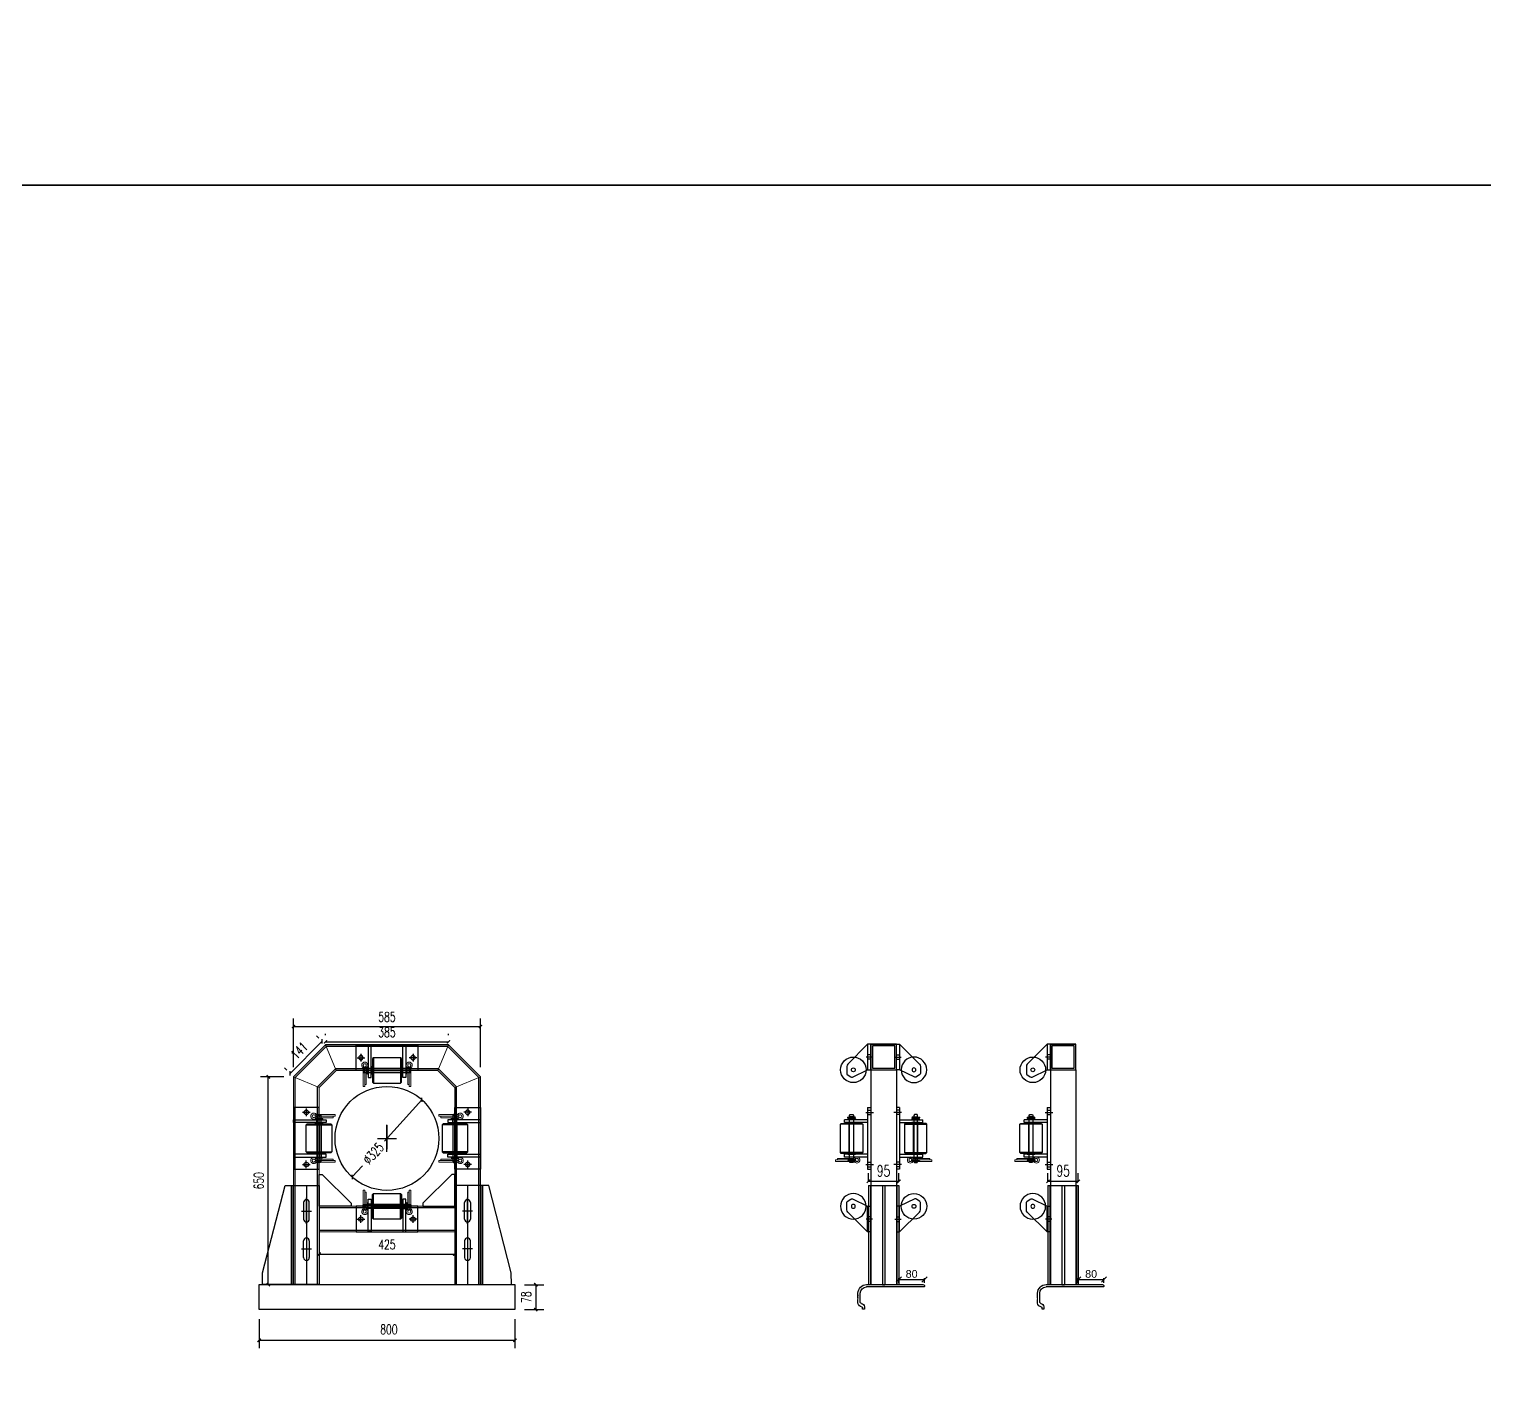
# Model space of a CAD drawing. Extents: x 15372 to 116961, y 24572 to 128109.
# Drawn here: x 48491 to 53043, y 28375 to 32582 of the extents above; entities that cross this region are included whole.
import ezdxf

# ---------------------------------------------------------------- set-up
doc = ezdxf.new("R2010")
doc.units = 0
doc.header["$LTSCALE"] = 1000
doc.header["$MEASUREMENT"] = 0
for name, pattern in [('( Border )', [21, 6, -3, 6, -3, 0, -3]), ('CENTER2', [28.575, 19.05, -3.175, 3.175, -3.175]), ('DASHED', [0.75, 0.5, -0.25]), ('DASHED2', [9.525, 6.35, -3.175])]:
    doc.linetypes.add(name, pattern=pattern)
for name, color, linetype in [('PUB_DIM', 3, 'Continuous'), ('W-WOOD_FLOOR木地板', 30, 'Continuous'), ('图层5', 6, 'Continuous'), ('桩', 5, 'Continuous'), ('粗实线', 3, 'Continuous')]:
    doc.layers.add(name, color=color, linetype=linetype)
doc.layers.add('结构', color=52, linetype='Continuous', lineweight=18)
doc.layers.add('铝主梁170x129x4', color=210, linetype='Continuous', lineweight=25)
doc.styles.add('DIM_FONT', font='SIMPLEX', dxfattribs={"width": 0.7, "bigfont": 'GBCBIG'})
doc.styles.add('M', font='arial.ttf')
doc.styles.add('STANDARD_T3', font='simplex.shx', dxfattribs={"width": 0.7, "bigfont": 'hztxt.shx'})
doc.dimstyles.new('9', dxfattribs={"dimscale": 8, "dimtxt": 3, "dimasz": 2, "dimexe": 0.5, "dimexo": 0.5, "dimtad": 1, "dimdec": 0, "dimdsep": 46, "dimtxsty": 'M', "dimblk1": 'OBLIQUE', "dimblk2": 'OBLIQUE', "dimsah": 1, "dimcen": 2.5, "dimclrd": 6, "dimclre": 6, "dimclrt": 6, "dimadec": 0, "dimazin": 0, "dimtfac": 1, "dimtdec": 0, "dimtix": 1, "dimtmove": 1, "dimatfit": 3, "dimldrblk": 'OBLIQUE', "dimfxl": 2, "dimfxlon": 1, "dimtolj": 1, "dimtzin": 0, "dimarcsym": 0})
doc.dimstyles.new('DIMN10', dxfattribs={"dimscale": 0.1, "dimtxt": 300, "dimasz": 100, "dimexe": 250, "dimexo": 300, "dimgap": 150, "dimtad": 1, "dimdec": 0, "dimzin": 0, "dimdsep": 46, "dimtxsty": 'DIM_FONT', "dimblk": 'ARCHTICK', "dimcen": 0.09, "dimclrd": 1, "dimclre": 1, "dimclrt": 2, "dimazin": 2, "dimtfac": 1, "dimtdec": 0, "dimtix": 1, "dimtmove": 2, "dimatfit": 3, "dimldrblk": 'ARCHTICK', "dimfxl": 1, "dimtolj": 1, "dimtzin": 0, "dimarcsym": 0})
doc.dimstyles.new('W__10', dxfattribs={"dimtxt": 35, "dimasz": 10, "dimexe": 25, "dimexo": 30, "dimgap": 15, "dimtad": 1, "dimdec": 0, "dimzin": 0, "dimdsep": 46, "dimtxsty": 'STANDARD_T3', "dimblk": 'ARCHTICK', "dimcen": 0.09, "dimclrd": 1, "dimclre": 1, "dimclrt": 2, "dimadec": 0, "dimazin": 0, "dimtfac": 1, "dimtdec": 0, "dimtix": 1, "dimtmove": 2, "dimatfit": 3, "dimldrblk": 'ARCHTICK', "dimfxl": 1, "dimtolj": 1, "dimtzin": 0, "dimarcsym": 0})

# ---------------------------------------------------------------- blocks, each defined once
blk = doc.blocks.new('*U786')
blk.add_lwpolyline([(-12, 0), (-12, 2.5), (12, 2.5), (12, 0)], close=True)
blk = doc.blocks.new('Split_Pins_GB91')
at = {"color": 8, "linetype": 'Continuous', "lineweight": 15}
for p, q in [((-3.4, 6.3), (-6.9, 3.1)), ((0, 4.7), (0, -4.7)), ((-3.4, -6.3), (-6.9, -3.1))]:
    blk.add_line(p, q, dxfattribs=at)
at = {"color": 7, "linetype": 'Continuous', "lineweight": 15}
for p, q in [((50, 4.7), (0, 4.7)), ((0, 0), (56.3, 0)), ((50, 4.7), (50, 0)), ((56.3, -4.7), (56.3, 0)), ((0, -4.7), (56.3, -4.7))]:
    blk.add_line(p, q, dxfattribs=at)
for centre, radius, start, end in [((-10.5, 0), 9.5, 41.3178, 318.6822), ((-10.5, 0), 4.75, 41.3178, 318.6822), ((0, 9.2), 9.23, 221.3178, 270), ((0, -9.2), 9.23, 90, 138.6822), ((0, 9.2), 4.48, 221.3178, 270), ((0, -9.2), 4.48, 90, 138.6822)]:
    blk.add_arc(centre, radius, start, end, dxfattribs=at)
blk = doc.blocks.new('5632.')
for p, q in [((865980.9, -129928.5), (865973.8, -129939)), ((866075.8, -129992.1), (866013.8, -129930.1)), ((865972.8, -129944.8), (865995.8, -129992.1))]:
    blk.add_line(p, q)
at = {"color": 0}
for p, q in [((866006.7, -129927.1), (865984.3, -129927.1)), ((866075.8, -129992.1), (865995.8, -129992.1)), ((865995.8, -129992.1), (865995.8, -130002.1)), ((865995.8, -130002.1), (866075.8, -130002.1)), ((866075.8, -130002.1), (866075.8, -129992.1))]:
    blk.add_line(p, q, dxfattribs=at)
for radius in [40, 6]:
    blk.add_circle((865995.8, -129947.3), radius)
for centre, radius, start, end in [((865984.3, -129932.1), 5, 90, 133.9435), ((866006.7, -129937.1), 10, 45, 90), ((865977.3, -129942.6), 5, 133.9435, 206)]:
    blk.add_arc(centre, radius, start, end)
blk = doc.blocks.new('_ArchTick')
at = {"color": 0, "linetype": 'ByBlock', "const_width": 0.4}
blk.add_lwpolyline([(-0.5, -0.5), (0.5, 0.5)], dxfattribs=at)
blk = doc.blocks.new('*D836')
at = {"layer": 'Defpoints', "color": 0, "transparency": 16777216}
for p in [(51117.3, 28964.3), (51212.3, 28977.7), (51212.3, 28964.3)]:
    blk.add_point(p, dxfattribs=at)
at = {"layer": 'PUB_DIM', "color": 1, "lineweight": -2, "transparency": 16777216}
for p, q in [((51117.3, 28977.7), (51117.3, 29002.7)), ((51212.3, 28977.7), (51212.3, 29002.7)), ((51117.3, 28977.7), (51212.3, 28977.7))]:
    blk.add_line(p, q, dxfattribs=at)
at = {"layer": 'PUB_DIM', "color": 1, "lineweight": -2, "transparency": 16777216, "xscale": 10, "yscale": 10, "zscale": 10, "rotation": 180}
blk.add_blockref('_ArchTick', (51117.3, 28977.7), dxfattribs=at)
at = {"layer": 'PUB_DIM', "color": 1, "lineweight": -2, "transparency": 16777216, "xscale": 10, "yscale": 10, "zscale": 10}
blk.add_blockref('_ArchTick', (51212.3, 28977.7), dxfattribs=at)
at = {"layer": 'PUB_DIM', "color": 2, "transparency": 16777216, "insert": (51164.8, 29010.2), "char_height": 35, "attachment_point": 5, "style": 'STANDARD_T3'}
blk.add_mtext('\\A1;95', dxfattribs=at)
blk = doc.blocks.new('0321')
for p, q in [((652261.3, -254661.7), (652261.3, -254971.4)), ((652261.3, -254661.7), (652269.3, -254661.7)), ((652269.3, -254661.7), (652269.3, -254971.4)), ((652261.3, -254971.4), (652269.3, -254971.4))]:
    blk.add_line(p, q)
blk = doc.blocks.new('*U804')
blk.add_lwpolyline([(-12, 0), (-12, 2.5), (12, 2.5), (12, 0)], close=True)
blk = doc.blocks.new('无头销轴_B型_D12X150')
at = {"color": 0}
for p, q in [((-72, 6), (-72, -6)), ((72, 6), (72, -6))]:
    blk.add_line(p, q, dxfattribs=at)
blk.add_lwpolyline([(-75, 4.3), (-75, -4.3), (-72, -6), (72, -6), (75, -4.3), (75, 4.3), (72, 6), (-72, 6)], close=True, dxfattribs=at)
for centre in [(-69.5, 0), (69.5, 0)]:
    blk.add_circle(centre, 1.6, dxfattribs=at)
blk = doc.blocks.new('A$C1EDE4923')
for p, q in [((-232.5, 79.6), (-232.5, 159.6)), ((-148.5, 79.6), (-148.5, 159.6))]:
    blk.add_line(p, q)
at = {"color": 3, "linetype": 'CENTER2', "ltscale": 0.5}
for p, q in [((-272, 67.6), (-272, 91.6)), ((-235, 119.6), (-254, 119.6)), ((-146, 119.6), (-127, 119.6)), ((-109, 67.6), (-109, 91.6)), ((-284, 79.6), (-260, 79.6)), ((-97, 79.6), (-121, 79.6))]:
    blk.add_line(p, q, dxfattribs=at)
at = {"linetype": 'DASHED2'}
for p, q in [((-240, 126.1), (-249, 126.1)), ((-240, 113.1), (-249, 113.1)), ((-235.5, 125.9), (-145.5, 125.9)), ((-235.5, 113.3), (-145.5, 113.3)), ((-141, 126.1), (-132, 126.1)), ((-141, 113.1), (-132, 113.1))]:
    blk.add_line(p, q, dxfattribs=at)
at = {"color": 3, "linetype": 'CENTER2'}
blk.add_line((-240.9, 119.6), (-140, 119.6), dxfattribs=at)
for points in [[(-249, 141.6), (-240, 141.6), (-240, 39.6), (-249, 39.6)], [(-232.5, 159.6), (-148.5, 159.6), (-145.5, 156.6), (-145.5, 82.6), (-148.5, 79.6), (-232.5, 79.6), (-235.5, 82.6), (-235.5, 156.6)], [(-132, 141.6), (-141, 141.6), (-141, 39.6), (-132, 39.6)], [(-94, 39.6), (-94, 119.6), (-287, 119.6), (-287, 39.6)]]:
    blk.add_lwpolyline(points, close=True)
for centre in [(-272, 79.6), (-109, 79.6)]:
    blk.add_circle(centre, 7)
at = {"xscale": -1}
for name, p, rotation in [('Split_Pins_GB91', (-260, 113.6), 270), ('无头销轴_B型_D12X150', (-190.5, 119.6), 180), ('*U804', (-249, 119.6), 90), ('*U804', (-237.5, 119.6), 90)]:
    blk.add_blockref(name, p, dxfattribs=dict(at, rotation=rotation))
for name, p, rotation in [('Split_Pins_GB91', (-121, 113.6), 90), ('*U804', (-143.5, 119.6), 270), ('*U804', (-132, 119.6), 270)]:
    blk.add_blockref(name, p, dxfattribs=dict(rotation=rotation))
blk = doc.blocks.new('*D831')
at = {"layer": 'Defpoints', "color": 0, "transparency": 16777216}
for p in [(49720, 29232.5), (49502.2, 28991.2)]:
    blk.add_point(p, dxfattribs=at)
at = {"layer": 'PUB_DIM', "color": 1, "lineweight": -2, "transparency": 16777216}
for p, q in [((49720, 29232.5), (49603.1, 29102.9)), ((49502.2, 28991.2), (49534.1, 29026.5))]:
    blk.add_line(p, q, dxfattribs=at)
at = {"layer": 'PUB_DIM', "color": 1, "lineweight": -2, "transparency": 16777216, "xscale": 10, "yscale": 10, "zscale": 10}
for p, rotation in [((49720, 29232.5), 47.93350051682489), ((49502.2, 28991.2), 227.9335005168249)]:
    blk.add_blockref('_ArchTick', p, dxfattribs=dict(at, rotation=rotation))
at = {"layer": 'PUB_DIM', "color": 2, "transparency": 16777216, "insert": (49568.6, 29064.7), "char_height": 30, "attachment_point": 5, "rotation": 47.9335, "style": 'DIM_FONT'}
blk.add_mtext('\\A1;∅325', dxfattribs=at)
blk = doc.blocks.new('*D832')
at = {"layer": 'Defpoints', "color": 0, "transparency": 16777216}
for p in [(49239.9, 29304.4), (49318.6, 29304.4), (49398.6, 28654.3)]:
    blk.add_point(p, dxfattribs=at)
at = {"layer": 'PUB_DIM', "color": 1, "lineweight": -2, "transparency": 16777216}
for p, q in [((49288.6, 29304.4), (49214.9, 29304.4)), ((49239.9, 28654.3), (49239.9, 29304.4)), ((49368.6, 28654.3), (49214.9, 28654.3))]:
    blk.add_line(p, q, dxfattribs=at)
at = {"layer": 'PUB_DIM', "color": 1, "lineweight": -2, "transparency": 16777216, "xscale": 10, "yscale": 10, "zscale": 10}
for p, rotation in [((49239.9, 29304.4), 90), ((49239.9, 28654.3), 270)]:
    blk.add_blockref('_ArchTick', p, dxfattribs=dict(at, rotation=rotation))
at = {"layer": 'PUB_DIM', "color": 2, "transparency": 16777216, "insert": (49209.9, 28979.4), "char_height": 30, "attachment_point": 5, "rotation": 90, "style": 'DIM_FONT'}
blk.add_mtext('\\A1;650', dxfattribs=at)
blk = doc.blocks.new('*D833')
at = {"layer": 'Defpoints', "color": 0, "transparency": 16777216}
for p in [(49407.7, 29415.2), (49418.6, 29404.4), (49318.6, 29304.4)]:
    blk.add_point(p, dxfattribs=at)
at = {"layer": 'PUB_DIM', "color": 1, "lineweight": -2, "transparency": 16777216}
for p, q in [((49307.7, 29315.2), (49407.7, 29415.2)), ((49397.4, 29425.6), (49390.1, 29432.9)), ((49297.4, 29325.6), (49290.1, 29332.9))]:
    blk.add_line(p, q, dxfattribs=at)
at = {"layer": 'PUB_DIM', "color": 1, "lineweight": -2, "transparency": 16777216, "xscale": 10, "yscale": 10, "zscale": 10}
for p, rotation in [((49407.7, 29415.2), 45.00000000006671), ((49307.7, 29315.2), 225.0000000000667)]:
    blk.add_blockref('_ArchTick', p, dxfattribs=dict(at, rotation=rotation))
at = {"layer": 'PUB_DIM', "color": 2, "transparency": 16777216, "insert": (49336.5, 29386.5), "char_height": 30, "attachment_point": 5, "rotation": 45, "style": 'DIM_FONT'}
blk.add_mtext('\\A1;141', dxfattribs=at)
blk = doc.blocks.new('*D834')
at = {"layer": 'Defpoints', "color": 0, "transparency": 16777216}
for p in [(49418.6, 29404.4), (49803.6, 29413.9), (49803.6, 29404.4)]:
    blk.add_point(p, dxfattribs=at)
at = {"layer": 'PUB_DIM', "color": 1, "lineweight": -2, "transparency": 16777216}
for p, q in [((49418.6, 29434.4), (49418.6, 29438.9)), ((49418.6, 29413.9), (49803.6, 29413.9)), ((49803.6, 29434.4), (49803.6, 29438.9))]:
    blk.add_line(p, q, dxfattribs=at)
at = {"layer": 'PUB_DIM', "color": 1, "lineweight": -2, "transparency": 16777216, "xscale": 10, "yscale": 10, "zscale": 10, "rotation": 180}
blk.add_blockref('_ArchTick', (49418.6, 29413.9), dxfattribs=at)
at = {"layer": 'PUB_DIM', "color": 1, "lineweight": -2, "transparency": 16777216, "xscale": 10, "yscale": 10, "zscale": 10}
blk.add_blockref('_ArchTick', (49803.6, 29413.9), dxfattribs=at)
at = {"layer": 'PUB_DIM', "color": 2, "transparency": 16777216, "insert": (49611.1, 29443.9), "char_height": 30, "attachment_point": 5, "style": 'DIM_FONT'}
blk.add_mtext('\\A1;385', dxfattribs=at)
blk = doc.blocks.new('*D835')
at = {"layer": 'Defpoints', "color": 0, "transparency": 16777216}
for p in [(49903.6, 29461.9), (49318.6, 29304.4), (49903.6, 29304.4)]:
    blk.add_point(p, dxfattribs=at)
at = {"layer": 'PUB_DIM', "color": 1, "lineweight": -2, "transparency": 16777216}
for p, q in [((49318.6, 29334.4), (49318.6, 29486.9)), ((49318.6, 29461.9), (49903.6, 29461.9)), ((49903.6, 29334.4), (49903.6, 29486.9))]:
    blk.add_line(p, q, dxfattribs=at)
at = {"layer": 'PUB_DIM', "color": 1, "lineweight": -2, "transparency": 16777216, "xscale": 10, "yscale": 10, "zscale": 10, "rotation": 180}
blk.add_blockref('_ArchTick', (49318.6, 29461.9), dxfattribs=at)
at = {"layer": 'PUB_DIM', "color": 1, "lineweight": -2, "transparency": 16777216, "xscale": 10, "yscale": 10, "zscale": 10}
blk.add_blockref('_ArchTick', (49903.6, 29461.9), dxfattribs=at)
at = {"layer": 'PUB_DIM', "color": 2, "transparency": 16777216, "insert": (49611.1, 29491.9), "char_height": 30, "attachment_point": 5, "style": 'DIM_FONT'}
blk.add_mtext('\\A1;585', dxfattribs=at)
blk = doc.blocks.new('*D839')
at = {"layer": 'Defpoints', "color": 0, "transparency": 16777216}
for p in [(49211.1, 28576.3), (50011.1, 28576.3), (50011.1, 28480.3)]:
    blk.add_point(p, dxfattribs=at)
at = {"layer": 'PUB_DIM', "color": 1, "lineweight": -2, "transparency": 16777216}
for p, q in [((49211.1, 28546.3), (49211.1, 28455.3)), ((50011.1, 28546.3), (50011.1, 28455.3)), ((49211.1, 28480.3), (50011.1, 28480.3))]:
    blk.add_line(p, q, dxfattribs=at)
at = {"layer": 'PUB_DIM', "color": 1, "lineweight": -2, "transparency": 16777216, "xscale": 10, "yscale": 10, "zscale": 10, "rotation": 180}
blk.add_blockref('_ArchTick', (49211.1, 28480.3), dxfattribs=at)
at = {"layer": 'PUB_DIM', "color": 1, "lineweight": -2, "transparency": 16777216, "xscale": 10, "yscale": 10, "zscale": 10}
blk.add_blockref('_ArchTick', (50011.1, 28480.3), dxfattribs=at)
at = {"layer": 'PUB_DIM', "color": 2, "transparency": 16777216, "insert": (49617.1, 28514.3), "char_height": 30, "attachment_point": 5, "style": 'DIM_FONT'}
blk.add_mtext('\\A1;800', dxfattribs=at)
blk = doc.blocks.new('891')
at = {"color": 0, "ltscale": 0.5}
blk.add_line((-1486542.7, 1377887.1), (-1486570.9, 1377887.1), dxfattribs=at)
at = {"color": 0, "lineweight": 5}
for p, q in [((-1486591.7, 1377686.1), (-1486593.6, 1377686.1)), ((-1486592.4, 1377685.9), (-1486592.4, 1377685.9))]:
    blk.add_line(p, q, dxfattribs=at)
at = {"color": 0, "ltscale": 0.5}
blk.add_arc((-1486542.7, 1377885.1), 2, 64.2042, 90, dxfattribs=at)
at = {"color": 0, "lineweight": 25}
for centre, radius, start, end in [((-1486593.6, 1377688.1), 2, 246.4591, 270), ((-1486591.7, 1377687.1), 1, 270, 311.3814), ((-1486592.4, 1377687.9), 2, 311.3814, 0)]:
    blk.add_arc(centre, radius, start, end, dxfattribs=at)
at = {"layer": '粗实线', "color": 0, "linetype": 'ByBlock', "ltscale": 0.5}
for p, q in [((-1486528.2, 1377873.7), (-1486521.4, 1377873.7)), ((-1486521.4, 1377879.7), (-1486525.5, 1377879.7)), ((-1486520.4, 1377874.7), (-1486520.4, 1377878.7)), ((-1486597.4, 1377867.1), (-1486597.4, 1377784.7)), ((-1486597.4, 1377783.5), (-1486597.4, 1377704.7)), ((-1486597.4, 1377703.5), (-1486597.4, 1377690.9))]:
    blk.add_line(p, q, dxfattribs=at)
for centre, radius, start, end in [((-1486570.4, 1377867.1), 27, 91.5188, 180), ((-1486570.4, 1377867.1), 20, 91.5188, 180), ((-1486544.9, 1377880.5), 7.1, 37.6327, 64.2042), ((-1486542.2, 1377879.6), 14.8, 7.196, 79.5045), ((-1486540.9, 1377883.6), 2, 5.0412, 37.6327), ((-1486526.3, 1377886.4), 12.9, 191.5156, 261.5695), ((-1486525.5, 1377881.7), 2, 186.8775, 270), ((-1486521.4, 1377878.7), 1, 0, 90), ((-1486521.4, 1377874.7), 1, 270, 0)]:
    blk.add_arc(centre, radius, start, end, dxfattribs=at)
at = {"layer": '结构', "color": 0, "linetype": 'ByBlock', "lineweight": 0, "ltscale": 0.5}
for points in [[(-1486564.5, 1377894.1, 0.198912), (-1486564.6, 1377894.1), (-1486564.9, 1377893.6, -0.414214), (-1486565.2, 1377893.6), (-1486565.5, 1377894.1, 0.198912), (-1486565.7, 1377894.1)], [(-1486562.5, 1377894.1, 0.198912), (-1486562.6, 1377894.1), (-1486562.9, 1377893.6, -0.414214), (-1486563.2, 1377893.6), (-1486563.5, 1377894.1, 0.198912), (-1486563.7, 1377894.1)], [(-1486560.5, 1377894.1, 0.198912), (-1486560.6, 1377894.1), (-1486560.9, 1377893.6, -0.414214), (-1486561.2, 1377893.6), (-1486561.5, 1377894.1, 0.198912), (-1486561.7, 1377894.1)], [(-1486558.5, 1377894.1, 0.198912), (-1486558.6, 1377894.1), (-1486558.9, 1377893.6, -0.414214), (-1486559.2, 1377893.6), (-1486559.5, 1377894.1, 0.198912), (-1486559.7, 1377894.1)], [(-1486556.5, 1377894.1, 0.198912), (-1486556.6, 1377894.1), (-1486556.9, 1377893.6, -0.414214), (-1486557.2, 1377893.6), (-1486557.5, 1377894.1, 0.198912), (-1486557.7, 1377894.1)], [(-1486554.5, 1377894.1, 0.198912), (-1486554.6, 1377894.1), (-1486554.9, 1377893.6, -0.414214), (-1486555.2, 1377893.6), (-1486555.5, 1377894.1, 0.198912), (-1486555.7, 1377894.1)], [(-1486552.5, 1377894.1, 0.198912), (-1486552.6, 1377894.1), (-1486552.9, 1377893.6, -0.414214), (-1486553.2, 1377893.6), (-1486553.5, 1377894.1, 0.198912), (-1486553.7, 1377894.1)], [(-1486550.5, 1377894.1, 0.198912), (-1486550.6, 1377894.1), (-1486550.9, 1377893.6, -0.414214), (-1486551.2, 1377893.6), (-1486551.5, 1377894.1, 0.198912), (-1486551.7, 1377894.1)]]:
    blk.add_lwpolyline(points, format="xyb", dxfattribs=at)
at = {"layer": '铝主梁170x129x4', "color": 0, "lineweight": 25}
for p, q in [((-1486565.7, 1377894.1), (-1486571.1, 1377894.1)), ((-1486563.6, 1377894.1), (-1486564.5, 1377894.1)), ((-1486561.6, 1377894.1), (-1486562.5, 1377894.1)), ((-1486559.6, 1377894.1), (-1486560.5, 1377894.1)), ((-1486557.6, 1377894.1), (-1486558.5, 1377894.1)), ((-1486555.6, 1377894.1), (-1486556.5, 1377894.1)), ((-1486553.6, 1377894.1), (-1486554.5, 1377894.1)), ((-1486551.6, 1377894.1), (-1486552.5, 1377894.1)), ((-1486539.5, 1377894.1), (-1486550.5, 1377894.1)), ((-1486590.4, 1377720.2), (-1486590.4, 1377867.1)), ((-1486597, 1377784.3), (-1486597.3, 1377784.6)), ((-1486597.3, 1377783.7), (-1486597, 1377784)), ((-1486597, 1377704.3), (-1486597.3, 1377704.6)), ((-1486597.3, 1377703.7), (-1486597, 1377704)), ((-1486590.7, 1377719.8), (-1486590.4, 1377720.1)), ((-1486590.4, 1377719.2), (-1486590.7, 1377719.5)), ((-1486590.4, 1377687.9), (-1486590.4, 1377719))]:
    blk.add_line(p, q, dxfattribs=at)
for centre, radius, start, end in [((-1486597.2, 1377784.7), 0.2, 180, 225), ((-1486597.2, 1377783.5), 0.2, 135, 180), ((-1486597.2, 1377784.1), 0.2, 315, 45), ((-1486597.2, 1377704.7), 0.2, 180, 225), ((-1486597.2, 1377703.5), 0.2, 135, 180), ((-1486592.4, 1377690.9), 5, 180, 246.4591), ((-1486597.2, 1377704.1), 0.2, 315, 45), ((-1486590.6, 1377719.6), 0.2, 135, 225), ((-1486590.6, 1377720.2), 0.2, 315, 0), ((-1486590.6, 1377719), 0.2, 0, 45)]:
    blk.add_arc(centre, radius, start, end, dxfattribs=at)
blk = doc.blocks.new('_Oblique')
at = {"color": 0, "linetype": 'ByBlock', "lineweight": -2}
blk.add_line((-0.5, -0.5), (0.5, 0.5), dxfattribs=at)
blk = doc.blocks.new('*D840')
at = {"color": 6, "lineweight": -2, "transparency": 16777216}
for p, q in [((51212.3, 28660.5), (51212.3, 28674.5)), ((51292.5, 28660.5), (51292.5, 28674.5)), ((51212.3, 28670.5), (51292.5, 28670.5))]:
    blk.add_line(p, q, dxfattribs=at)
at = {"layer": 'Defpoints', "color": 0, "transparency": 16777216}
for p in [(51212.3, 28654.3), (51292.5, 28670.5), (51292.5, 28650.5)]:
    blk.add_point(p, dxfattribs=at)
at = {"color": 6, "lineweight": -2, "transparency": 16777216, "xscale": 16, "yscale": 16, "zscale": 16, "rotation": 180}
blk.add_blockref('_Oblique', (51212.3, 28670.5), dxfattribs=at)
at = {"color": 6, "lineweight": -2, "transparency": 16777216, "xscale": 16, "yscale": 16, "zscale": 16}
blk.add_blockref('_Oblique', (51292.5, 28670.5), dxfattribs=at)
at = {"color": 6, "transparency": 16777216, "insert": (51252.4, 28687.8), "char_height": 24, "attachment_point": 5, "style": 'M'}
blk.add_mtext('\\A1;80', dxfattribs=at)
blk = doc.blocks.new('*D841')
at = {"layer": 'Defpoints', "color": 0, "transparency": 16777216}
for p in [(50011.1, 28654.3), (50011.1, 28576.3), (50076.7, 28576.3)]:
    blk.add_point(p, dxfattribs=at)
at = {"layer": 'PUB_DIM', "color": 1, "lineweight": -2, "transparency": 16777216}
for p, q in [((50041.1, 28654.3), (50101.7, 28654.3)), ((50076.7, 28654.3), (50076.7, 28576.3)), ((50041.1, 28576.3), (50101.7, 28576.3))]:
    blk.add_line(p, q, dxfattribs=at)
at = {"layer": 'PUB_DIM', "color": 1, "lineweight": -2, "transparency": 16777216, "xscale": 10, "yscale": 10, "zscale": 10}
for p, rotation in [((50076.7, 28654.3), 90), ((50076.7, 28576.3), 270)]:
    blk.add_blockref('_ArchTick', p, dxfattribs=dict(at, rotation=rotation))
at = {"layer": 'PUB_DIM', "color": 2, "transparency": 16777216, "insert": (50046.7, 28615.3), "char_height": 30, "attachment_point": 5, "rotation": 90, "style": 'DIM_FONT'}
blk.add_mtext('\\A1;78', dxfattribs=at)
blk = doc.blocks.new('*D830')
at = {"layer": 'Defpoints', "color": 0, "transparency": 16777216}
for p in [(51678.9, 28964.3), (51773.9, 28977.7), (51773.9, 28964.3)]:
    blk.add_point(p, dxfattribs=at)
at = {"layer": 'PUB_DIM', "color": 1, "lineweight": -2, "transparency": 16777216}
for p, q in [((51678.9, 28977.7), (51678.9, 29002.7)), ((51773.9, 28977.7), (51773.9, 29002.7)), ((51678.9, 28977.7), (51773.9, 28977.7))]:
    blk.add_line(p, q, dxfattribs=at)
at = {"layer": 'PUB_DIM', "color": 1, "lineweight": -2, "transparency": 16777216, "xscale": 10, "yscale": 10, "zscale": 10, "rotation": 180}
blk.add_blockref('_ArchTick', (51678.9, 28977.7), dxfattribs=at)
at = {"layer": 'PUB_DIM', "color": 1, "lineweight": -2, "transparency": 16777216, "xscale": 10, "yscale": 10, "zscale": 10}
blk.add_blockref('_ArchTick', (51773.9, 28977.7), dxfattribs=at)
at = {"layer": 'PUB_DIM', "color": 2, "transparency": 16777216, "insert": (51726.4, 29010.2), "char_height": 35, "attachment_point": 5, "style": 'STANDARD_T3'}
blk.add_mtext('\\A1;95', dxfattribs=at)
blk = doc.blocks.new('*D838')
at = {"color": 6, "lineweight": -2, "transparency": 16777216}
for p, q in [((51773.9, 28660.5), (51773.9, 28674.5)), ((51854, 28660.5), (51854, 28674.5)), ((51773.9, 28670.5), (51854, 28670.5))]:
    blk.add_line(p, q, dxfattribs=at)
at = {"layer": 'Defpoints', "color": 0, "transparency": 16777216}
for p in [(51773.9, 28654.3), (51854, 28670.5), (51854, 28650.5)]:
    blk.add_point(p, dxfattribs=at)
at = {"color": 6, "lineweight": -2, "transparency": 16777216, "xscale": 16, "yscale": 16, "zscale": 16, "rotation": 180}
blk.add_blockref('_Oblique', (51773.9, 28670.5), dxfattribs=at)
at = {"color": 6, "lineweight": -2, "transparency": 16777216, "xscale": 16, "yscale": 16, "zscale": 16}
blk.add_blockref('_Oblique', (51854, 28670.5), dxfattribs=at)
at = {"color": 6, "transparency": 16777216, "insert": (51813.9, 28687.8), "char_height": 24, "attachment_point": 5, "style": 'M'}
blk.add_mtext('\\A1;80', dxfattribs=at)
blk = doc.blocks.new('*D837')
at = {"layer": 'Defpoints', "color": 0, "transparency": 16777216}
for p in [(49398.6, 28819.4), (49823.1, 28819.4), (49823.1, 28750)]:
    blk.add_point(p, dxfattribs=at)
at = {"layer": 'PUB_DIM', "color": 1, "lineweight": -2, "transparency": 16777216}
for p, q in [((49398.6, 28789.4), (49398.6, 28725)), ((49823.1, 28789.4), (49823.1, 28725)), ((49398.6, 28750), (49823.1, 28750))]:
    blk.add_line(p, q, dxfattribs=at)
at = {"layer": 'PUB_DIM', "color": 1, "lineweight": -2, "transparency": 16777216, "xscale": 10, "yscale": 10, "zscale": 10, "rotation": 180}
blk.add_blockref('_ArchTick', (49398.6, 28750), dxfattribs=at)
at = {"layer": 'PUB_DIM', "color": 1, "lineweight": -2, "transparency": 16777216, "xscale": 10, "yscale": 10, "zscale": 10}
blk.add_blockref('_ArchTick', (49823.1, 28750), dxfattribs=at)
at = {"layer": 'PUB_DIM', "color": 2, "transparency": 16777216, "insert": (49610.9, 28780), "char_height": 30, "attachment_point": 5, "style": 'DIM_FONT'}
blk.add_mtext('\\A1;425', dxfattribs=at)

msp = doc.modelspace()

# ---------------------------------------------------------------- linework, layer by layer
for p, q in [((49418.62, 29404.37), (49318.62, 29304.37)), ((49803.62, 29404.37), (49418.62, 29404.37)), ((49803.62, 29404.37), (49903.62, 29304.37)), ((51124.84, 29406.37), (51204.84, 29406.37)), ((51686.37, 29406.37), (51766.37, 29406.37)), ((49770.48, 29324.37), (49451.76, 29324.37)), ((51029.45, 29155.87), (51032.45, 29158.87)), ((51029.45, 29067.87), (51029.45, 29155.87)), ((51099.45, 29155.87), (51029.45, 29155.87)), ((51032.45, 29158.87), (51096.45, 29158.87)), ((51096.45, 29158.87), (51099.45, 29155.87)), ((51099.45, 29155.87), (51099.45, 29067.87)), ((51233.24, 29158.87), (51230.24, 29155.87)), ((51230.24, 29155.87), (51300.24, 29155.87)), ((51230.24, 29155.87), (51230.24, 29067.87)), ((51297.24, 29158.87), (51233.24, 29158.87)), ((51300.24, 29155.87), (51297.24, 29158.87)), ((51300.24, 29067.87), (51300.24, 29155.87)), ((51590.97, 29155.87), (51593.97, 29158.87)), ((51590.97, 29067.87), (51590.97, 29155.87)), ((51660.97, 29155.87), (51590.97, 29155.87)), ((51593.97, 29158.87), (51657.97, 29158.87)), ((51657.97, 29158.87), (51660.97, 29155.87)), ((51660.97, 29155.87), (51660.97, 29067.87)), ((51032.45, 29064.87), (51029.45, 29067.87)), ((51099.45, 29067.87), (51029.45, 29067.87)), ((51096.45, 29064.87), (51032.45, 29064.87)), ((51099.45, 29067.87), (51096.45, 29064.87)), ((51230.24, 29067.87), (51300.24, 29067.87)), ((51230.24, 29067.87), (51233.24, 29064.87)), ((51233.24, 29064.87), (51297.24, 29064.87)), ((51297.24, 29064.87), (51300.24, 29067.87)), ((51593.97, 29064.87), (51590.97, 29067.87)), ((51660.97, 29067.87), (51590.97, 29067.87)), ((51657.97, 29064.87), (51593.97, 29064.87)), ((51660.97, 29067.87), (51657.97, 29064.87)), ((49350.12, 28911.13), (49350.12, 28859.13)), ((49368.12, 28859.13), (49368.12, 28911.13)), ((49854.12, 28859.13), (49854.12, 28911.13)), ((49872.12, 28911.13), (49872.12, 28859.13)), ((49350.12, 28739.13), (49350.12, 28791.13)), ((49368.12, 28791.13), (49368.12, 28739.13)), ((49854.12, 28791.13), (49854.12, 28739.13)), ((49872.12, 28739.13), (49872.12, 28791.13))]:
    msp.add_line(p, q)
at = {"color": 0, "lineweight": 5}
for p, q in [((49418.62, 29404.37), (49451.76, 29324.37)), ((49803.62, 29404.37), (49770.48, 29324.37)), ((49318.62, 29304.37), (49398.62, 29271.24)), ((49903.62, 29304.37), (49823.62, 29271.24)), ((49823.62, 28899.37), (49398.62, 28899.37)), ((49398.62, 28819.37), (49823.62, 28819.37))]:
    msp.add_line(p, q, dxfattribs=at)
at = {"color": 253, "linetype": 'CENTER2', "true_color": 0xadadad}
for p, q in [((49420.69, 29399.37), (49323.62, 29302.3)), ((49801.55, 29399.37), (49420.69, 29399.37)), ((49801.55, 29399.37), (49898.62, 29302.3)), ((49393.62, 29273.31), (49449.68, 29329.37)), ((49772.55, 29329.37), (49449.68, 29329.37)), ((49828.62, 29273.31), (49772.55, 29329.37)), ((49323.62, 28654.35), (49323.62, 29302.3)), ((49393.62, 28654.35), (49393.62, 29273.31)), ((49828.62, 28654.35), (49828.62, 29273.31)), ((49898.62, 28654.35), (49898.62, 29302.3)), ((51123.34, 28964.35), (51123.34, 28654.35)), ((51206.34, 28964.35), (51206.34, 28654.35)), ((51684.87, 28964.35), (51684.87, 28654.35)), ((51767.87, 28964.35), (51767.87, 28654.35)), ((49823.62, 28894.37), (49398.62, 28894.37)), ((49398.62, 28824.37), (49823.62, 28824.37))]:
    msp.add_line(p, q, dxfattribs=at)
at = {"color": 3, "linetype": 'CENTER2', "ltscale": 0.5}
for p, q in [((51129.84, 29366.37), (51109.84, 29366.37)), ((51199.84, 29366.37), (51219.84, 29366.37)), ((51691.37, 29366.37), (51671.37, 29366.37)), ((51108.74, 29193.37), (51133.04, 29193.37)), ((51220.94, 29193.37), (51196.64, 29193.37)), ((51670.27, 29193.37), (51694.57, 29193.37)), ((51108.74, 29030.37), (51133.04, 29030.37)), ((51220.94, 29030.37), (51196.64, 29030.37)), ((51670.27, 29030.37), (51694.57, 29030.37)), ((51129.84, 28859.37), (51109.84, 28859.37)), ((51199.84, 28859.37), (51219.84, 28859.37)), ((51691.37, 28859.37), (51671.37, 28859.37))]:
    msp.add_line(p, q, dxfattribs=at)
at = {"linetype": 'DASHED2'}
for p, q in [((51124.84, 29373.37), (51114.84, 29373.37)), ((51124.84, 29359.37), (51114.84, 29359.37)), ((51204.84, 29373.37), (51214.84, 29373.37)), ((51204.84, 29359.37), (51214.84, 29359.37)), ((51686.37, 29373.37), (51676.37, 29373.37)), ((51686.37, 29359.37), (51676.37, 29359.37)), ((51114.84, 29200.37), (51124.84, 29200.37)), ((51114.84, 29186.37), (51124.84, 29186.37)), ((51214.84, 29200.37), (51204.84, 29200.37)), ((51214.84, 29186.37), (51204.84, 29186.37)), ((51676.37, 29200.37), (51686.37, 29200.37)), ((51676.37, 29186.37), (51686.37, 29186.37)), ((51057.45, 29067.87), (51057.45, 29158.87)), ((51071.45, 29067.87), (51071.45, 29158.87)), ((51258.24, 29067.87), (51258.24, 29158.87)), ((51272.24, 29067.87), (51272.24, 29158.87)), ((51618.97, 29067.87), (51618.97, 29158.87)), ((51632.97, 29067.87), (51632.97, 29158.87)), ((51114.84, 29037.37), (51124.84, 29037.37)), ((51214.84, 29037.37), (51204.84, 29037.37)), ((51676.37, 29037.37), (51686.37, 29037.37)), ((51114.84, 29023.37), (51124.84, 29023.37)), ((51214.84, 29023.37), (51204.84, 29023.37)), ((51676.37, 29023.37), (51686.37, 29023.37)), ((51124.84, 28866.37), (51114.84, 28866.37)), ((51204.84, 28866.37), (51214.84, 28866.37)), ((51686.37, 28866.37), (51676.37, 28866.37)), ((51124.84, 28852.37), (51114.84, 28852.37)), ((51204.84, 28852.37), (51214.84, 28852.37)), ((51686.37, 28852.37), (51676.37, 28852.37))]:
    msp.add_line(p, q, dxfattribs=at)
at = {"lineweight": 5}
for p, q in [((49398.62, 29271.24), (49451.76, 29324.37)), ((49823.62, 29271.24), (49770.48, 29324.37))]:
    msp.add_line(p, q, dxfattribs=at)
at = {"color": 0}
for p, q in [((51124.84, 29326.37), (51124.84, 28654.35)), ((51204.84, 29326.37), (51204.84, 28654.35)), ((51686.37, 29326.37), (51686.37, 28654.35)), ((51766.37, 29326.37), (51766.37, 28654.35)), ((51058.45, 29183.87), (51060.18, 29186.87)), ((51058.45, 29039.87), (51058.45, 29183.87)), ((51070.45, 29178.87), (51058.45, 29178.87)), ((51060.18, 29186.87), (51068.71, 29186.87)), ((51068.71, 29186.87), (51070.45, 29183.87)), ((51070.45, 29183.87), (51070.45, 29039.87)), ((51114.84, 29208.37), (51114.84, 29030.19)), ((51124.84, 29208.37), (51124.84, 29015.37)), ((51204.84, 29208.37), (51204.84, 29015.37)), ((51214.84, 29208.37), (51214.84, 29030.19)), ((51260.97, 29186.87), (51259.24, 29183.87)), ((51259.24, 29183.87), (51259.24, 29039.87)), ((51259.24, 29178.87), (51271.24, 29178.87)), ((51269.5, 29186.87), (51260.97, 29186.87)), ((51271.24, 29183.87), (51269.5, 29186.87)), ((51271.24, 29039.87), (51271.24, 29183.87)), ((51619.97, 29183.87), (51621.71, 29186.87)), ((51619.97, 29039.87), (51619.97, 29183.87)), ((51631.97, 29178.87), (51619.97, 29178.87)), ((51621.71, 29186.87), (51630.24, 29186.87)), ((51630.24, 29186.87), (51631.97, 29183.87)), ((51631.97, 29183.87), (51631.97, 29039.87)), ((51676.37, 29208.37), (51676.37, 29030.19)), ((51686.37, 29208.37), (51686.37, 29015.37)), ((51114.84, 29170.37), (51042.45, 29170.37)), ((51042.45, 29161.37), (51042.45, 29170.37)), ((51114.84, 29161.37), (51042.45, 29161.37)), ((51214.84, 29170.37), (51287.24, 29170.37)), ((51214.84, 29161.37), (51287.24, 29161.37)), ((51287.24, 29161.37), (51287.24, 29170.37)), ((51676.37, 29170.37), (51603.97, 29170.37)), ((51603.97, 29161.37), (51603.97, 29170.37)), ((51676.37, 29161.37), (51603.97, 29161.37)), ((51042.45, 29053.37), (51042.45, 29062.37)), ((51114.84, 29062.37), (51042.45, 29062.37)), ((51114.84, 29053.37), (51042.45, 29053.37)), ((51070.45, 29041.83), (51058.45, 29041.83)), ((51060.18, 29036.87), (51058.45, 29039.87)), ((51068.71, 29036.87), (51060.18, 29036.87)), ((51070.45, 29039.87), (51068.71, 29036.87)), ((51114.84, 29037.37), (51114.84, 29015.37)), ((51214.84, 29062.37), (51287.24, 29062.37)), ((51214.84, 29053.37), (51287.24, 29053.37)), ((51214.84, 29037.37), (51214.84, 29015.37)), ((51259.24, 29041.83), (51271.24, 29041.83)), ((51259.24, 29039.87), (51260.97, 29036.87)), ((51260.97, 29036.87), (51269.5, 29036.87)), ((51269.5, 29036.87), (51271.24, 29039.87)), ((51287.24, 29053.37), (51287.24, 29062.37)), ((51603.97, 29053.37), (51603.97, 29062.37)), ((51676.37, 29062.37), (51603.97, 29062.37)), ((51676.37, 29053.37), (51603.97, 29053.37)), ((51631.97, 29041.83), (51619.97, 29041.83)), ((51621.71, 29036.87), (51619.97, 29039.87)), ((51630.24, 29036.87), (51621.71, 29036.87)), ((51631.97, 29039.87), (51630.24, 29036.87)), ((51676.37, 29037.37), (51676.37, 29015.37)), ((51114.84, 29015.37), (51124.84, 29015.37)), ((51214.84, 29015.37), (51204.84, 29015.37)), ((51676.37, 29015.37), (51686.37, 29015.37))]:
    msp.add_line(p, q, dxfattribs=at)
at = {"color": 7, "linetype": 'Continuous', "lineweight": 15}
for p, q in [((51070.45, 29177.82), (51051.94, 29177.82)), ((51051.94, 29177.82), (51051.94, 29176.37)), ((51070.45, 29176.37), (51051.94, 29176.37)), ((51054.45, 29174.92), (51054.45, 29176.37)), ((51054.45, 29174.92), (51070.45, 29174.92)), ((51259.24, 29177.82), (51277.74, 29177.82)), ((51259.24, 29176.37), (51277.74, 29176.37)), ((51275.24, 29174.92), (51259.24, 29174.92)), ((51275.24, 29174.92), (51275.24, 29176.37)), ((51277.74, 29177.82), (51277.74, 29176.37)), ((51631.97, 29177.82), (51613.47, 29177.82)), ((51613.47, 29177.82), (51613.47, 29176.37)), ((51631.97, 29176.37), (51613.47, 29176.37)), ((51615.97, 29174.92), (51615.97, 29176.37)), ((51615.97, 29174.92), (51631.97, 29174.92))]:
    msp.add_line(p, q, dxfattribs=at)
at = {"color": 8, "linetype": 'Continuous', "lineweight": 15}
for p, q in [((51070.45, 29174.92), (51070.45, 29177.82)), ((51071.47, 29178.29), (51072.56, 29177.33)), ((51071.47, 29174.46), (51072.56, 29175.42)), ((51258.21, 29178.29), (51257.12, 29177.33)), ((51258.21, 29174.46), (51257.12, 29175.42)), ((51259.24, 29174.92), (51259.24, 29177.82)), ((51631.97, 29174.92), (51631.97, 29177.82)), ((51633, 29178.29), (51634.09, 29177.33)), ((51633, 29174.46), (51634.09, 29175.42))]:
    msp.add_line(p, q, dxfattribs=at)
at = {"color": 0, "linetype": '( Border )'}
for p, q in [((51114.84, 29208.37), (51124.84, 29208.37)), ((51214.84, 29208.37), (51204.84, 29208.37)), ((51676.37, 29208.37), (51686.37, 29208.37))]:
    msp.add_line(p, q, dxfattribs=at)
at = {"color": 1}
for p, q in [((49611.12, 29069.87), (49611.12, 29153.87)), ((49611.12, 29069.87), (49611.12, 29153.87)), ((49581.12, 29111.87), (49641.12, 29111.87)), ((49581.12, 29111.87), (49641.12, 29111.87))]:
    msp.add_line(p, q, dxfattribs=at)
at = {"color": 4}
for p, q in [((49359.12, 28964.36), (49359.12, 28654.36)), ((49863.12, 28964.36), (49863.12, 28654.36)), ((51117.34, 28964.35), (51212.34, 28964.35)), ((51117.34, 28964.35), (51117.34, 28654.35)), ((51212.34, 28964.35), (51212.34, 28654.35)), ((51678.87, 28964.35), (51773.87, 28964.35)), ((51678.87, 28964.35), (51678.87, 28654.35)), ((51773.87, 28964.35), (51773.87, 28654.35))]:
    msp.add_line(p, q, dxfattribs=at)
at = {"color": 3, "linetype": 'CENTER2'}
for p, q in [((49359.12, 28844.68), (49359.12, 28925.58)), ((49863.12, 28844.68), (49863.12, 28925.58)), ((49343.53, 28884.13), (49374.71, 28884.13)), ((49878.71, 28884.13), (49847.53, 28884.13)), ((49343.53, 28766.13), (49374.71, 28766.13)), ((49359.12, 28805.58), (49359.12, 28724.68)), ((49878.71, 28766.13), (49847.53, 28766.13)), ((49863.12, 28805.58), (49863.12, 28724.68))]:
    msp.add_line(p, q, dxfattribs=at)
for points in [[(16134.92, 63433.28), (64382.45, 63433.28), (64382.45, 32093.11), (16134.92, 32093.11)], [(39747.32, 32093.11), (55376.21, 32093.11), (55376.21, 24572.12), (39747.32, 24572.12)], [(51124.84, 29326.37), (51204.84, 29326.37), (51204.84, 29406.37), (51124.84, 29406.37)], [(51129.84, 29331.37), (51199.84, 29331.37), (51199.84, 29401.37), (51129.84, 29401.37)], [(51686.37, 29326.37), (51766.37, 29326.37), (51766.37, 29406.37), (51686.37, 29406.37)], [(51691.37, 29331.37), (51761.37, 29331.37), (51761.37, 29401.37), (51691.37, 29401.37)]]:
    msp.add_lwpolyline(points, close=True)
at = {"color": 0, "lineweight": 5}
msp.add_lwpolyline([(49398.62, 29271.24), (49398.62, 28654.35), (49318.62, 28654.35), (49318.62, 29304.37)], dxfattribs=at)
for points in [[(49823.62, 29271.24), (49823.62, 28654.37), (49903.62, 28654.35), (49903.62, 29304.37)], [(49222.11, 28654.36), (49222.13, 28691.42), (49292.12, 28964.36), (49312.12, 28964.36), (49312.12, 28654.36), (49222.11, 28654.36)], [(50000.13, 28654.36), (50000.11, 28691.42), (49930.12, 28964.36), (49910.12, 28964.36), (49910.12, 28654.36), (50000.13, 28654.36)]]:
    msp.add_lwpolyline(points)
at = {"color": 1}
for points in [[(49398.62, 28999.37), (49408.62, 28999.37), (49498.62, 28909.37), (49498.62, 28899.37), (49398.62, 28899.37)], [(49823.62, 28999.37), (49813.62, 28999.37), (49723.62, 28909.37), (49723.62, 28899.37), (49823.62, 28899.37)]]:
    msp.add_lwpolyline(points, close=True, dxfattribs=at)
msp.add_circle((49611.12, 29111.87), 162.5)
at = {"color": 0}
for centre in [(51064.45, 29176.37), (51265.24, 29176.37), (51625.97, 29176.37), (51064.45, 29044.33), (51265.24, 29044.33), (51625.97, 29044.33)]:
    msp.add_circle(centre, 1.6, dxfattribs=at)
at = {"color": 7, "linetype": 'Continuous', "lineweight": 15}
for centre, radius, start, end in [((51070.45, 29179.19), 1.37, 270, 318.68218), ((51070.45, 29179.19), 2.82, 270, 318.68218), ((51070.45, 29173.56), 2.82, 41.31782, 90), ((51070.45, 29173.56), 1.37, 41.31782, 90), ((51073.65, 29176.37), 2.9, 221.31782, 138.68218), ((51073.65, 29176.37), 1.45, 221.31782, 138.68218), ((51256.03, 29176.37), 2.9, 41.31782, 318.68218), ((51256.03, 29176.37), 1.45, 41.31782, 318.68218), ((51259.24, 29179.19), 2.82, 221.31782, 270), ((51259.24, 29173.56), 2.82, 90, 138.68218), ((51259.24, 29179.19), 1.37, 221.31782, 270), ((51259.24, 29173.56), 1.37, 90, 138.68218), ((51631.97, 29179.19), 1.37, 270, 318.68218), ((51631.97, 29179.19), 2.82, 270, 318.68218), ((51631.97, 29173.56), 2.82, 41.31782, 90), ((51631.97, 29173.56), 1.37, 41.31782, 90), ((51635.18, 29176.37), 2.9, 221.31782, 138.68218), ((51635.18, 29176.37), 1.45, 221.31782, 138.68218)]:
    msp.add_arc(centre, radius, start, end, dxfattribs=at)
for centre, start, end in [((49359.12, 28911.13), 0, 180), ((49863.12, 28911.13), 0, 180), ((49359.12, 28859.13), 180, 0), ((49863.12, 28859.13), 180, 0), ((49359.12, 28791.13), 0, 180), ((49863.12, 28791.13), 0, 180), ((49359.12, 28739.13), 180, 0), ((49863.12, 28739.13), 180, 0)]:
    msp.add_arc(centre, 9, start, end)
at = {"layer": 'PUB_DIM'}
for p, q in [((51124.84, 28654.35), (51204.84, 28654.35)), ((51686.37, 28654.35), (51766.37, 28654.35))]:
    msp.add_line(p, q, dxfattribs=at)
msp.add_lwpolyline([(49211.12, 28654.35), (50011.12, 28654.35), (50011.12, 28576.35), (49211.12, 28576.35)], close=True, dxfattribs=at)
at = {"layer": '图层5', "color": 4, "linetype": '( Border )'}
for points in [[(49312.12, 28964.36), (49399.12, 28964.36), (49399.12, 28654.36), (49312.12, 28654.36), (49312.12, 28964.36)], [(49910.12, 28964.36), (49823.12, 28964.36), (49823.12, 28654.36), (49910.12, 28654.36), (49910.12, 28964.36)]]:
    msp.add_lwpolyline(points, dxfattribs=at)
at = {"layer": '图层5', "color": 1, "linetype": 'DASHED'}
for points in [[(49318.12, 28964.36), (49318.12, 28654.35)], [(49904.12, 28964.36), (49904.12, 28654.35)]]:
    msp.add_lwpolyline(points, dxfattribs=at)
at = {"layer": '桩', "lineweight": 25}
msp.add_lwpolyline([(49611.12, 29153.63), (49611.12, 29078.42)], dxfattribs=at)

# ---------------------------------------------------------------- block references
at = {"color": 6, "lineweight": 5, "extrusion": (0, 0, -1), "zscale": -1}
for p, rotation in [((-49801.59, 29443.93), 180), ((-49943.18, 28921.4), 270)]:
    msp.add_blockref('A$C1EDE4923', p, dxfattribs=dict(at, rotation=rotation))
for name, p, rotation in [('5632.', (-78877.28, -836669.45), 89.99999999999999), ('5632.', (-78315.75, -836669.45), 89.99999999999999), ('*U786', (51265.24, 29064.87), 180), ('*U786', (51265.24, 29045.33), 180), ('5632.', (181206.96, 894895.2), 270)]:
    msp.add_blockref(name, p, dxfattribs=dict(rotation=rotation))
at = {"xscale": -1}
for name, p, rotation in [('5632.', (181206.96, -836669.45), 270), ('*U786', (51064.45, 29064.87), 180), ('*U786', (51064.45, 29045.33), 180), ('*U786', (51625.97, 29064.87), 180), ('*U786', (51625.97, 29045.33), 180), ('5632.', (-78877.28, 894895.2), 90), ('5632.', (-78315.75, 894895.2), 90)]:
    msp.add_blockref(name, p, dxfattribs=dict(at, rotation=rotation))
at = {"color": 6, "lineweight": 5, "extrusion": (0, 0, -1), "xscale": -1, "zscale": -1, "rotation": 90}
msp.add_blockref('A$C1EDE4923', (-49279.06, 28921.4), dxfattribs=at)
for name, p in [('*U786', (51064.45, 29170.37)), ('*U786', (51064.45, 29158.87)), ('*U786', (51625.97, 29170.37)), ('*U786', (51625.97, 29158.87)), ('Split_Pins_GB91', (51259.24, 29044.37)), ('0321', (-601100.41, 283625.72)), ('0321', (-600538.88, 283625.72))]:
    msp.add_blockref(name, p)
at = {"xscale": -1}
for name, p in [('*U786', (51265.24, 29170.37)), ('*U786', (51265.24, 29158.87)), ('Split_Pins_GB91', (51070.45, 29044.37)), ('Split_Pins_GB91', (51631.97, 29044.37))]:
    msp.add_blockref(name, p, dxfattribs=at)
at = {"color": 6, "lineweight": 5, "extrusion": (0, 0, -1), "xscale": -1, "zscale": -1}
msp.add_blockref('A$C1EDE4923', (-49801.59, 28779.82), dxfattribs=at)
at = {"layer": 'W-WOOD_FLOOR木地板', "xscale": -1, "rotation": 90}
for p in [(1428978.59, -1457943.04), (1429540.11, -1457943.04)]:
    msp.add_blockref('891', p, dxfattribs=at)

# ---------------------------------------------------------------- dimensions: what is measured, and where the dimension line sits
for base, p1, p2, picture, middle in [((51292.47, 28670.51), (51212.34, 28654.35), (51292.47, 28650.54), '*D840', (51252.4, 28687.77)), ((51854, 28670.51), (51773.87, 28654.35), (51854, 28650.54), '*D838', (51813.93, 28687.77))]:
    dim = msp.add_linear_dim(base=base, p1=p1, p2=p2, dimstyle='9', override={"dimfxl": 1.25})
    dim.commit()
    dim.dimension.update_dxf_attribs({"geometry": picture, "text_midpoint": middle})
at = {"layer": 'PUB_DIM'}
for p1, p2, distance, picture, middle in [((49318.62, 29304.37), (49903.62, 29304.37), 157.57, '*D835', (49611.12, 29491.94)), ((49418.62, 29404.37), (49803.62, 29404.37), 9.55, '*D834', (49611.12, 29443.92)), ((49318.62, 29304.37), (49418.62, 29404.37), 15.38, '*D833', (49336.53, 29386.46))]:
    dim = msp.add_aligned_dim(p1=p1, p2=p2, distance=distance, dimstyle='DIMN10', dxfattribs=at)
    dim.commit()
    dim.dimension.update_dxf_attribs({"geometry": picture, "text_midpoint": middle})
for base, p1, p2, picture, middle in [((49239.85, 29304.37), (49398.62, 28654.35), (49318.62, 29304.37), '*D832', (49209.85, 28979.36)), ((50076.71, 28576.35), (50011.12, 28654.35), (50011.12, 28576.35), '*D841', (50046.71, 28615.35))]:
    dim = msp.add_linear_dim(base=base, p1=p1, p2=p2, angle=90, dimstyle='DIMN10', dxfattribs=at)
    dim.commit()
    dim.dimension.update_dxf_attribs({"geometry": picture, "text_midpoint": middle})
dim = msp.add_diameter_dim_2p(p1=(49719.99, 29232.51), p2=(49502.24, 28991.24), dimstyle='DIMN10', dxfattribs=at)
dim.commit()
dim.dimension.update_dxf_attribs({"geometry": '*D831', "text_midpoint": (49568.56, 29064.72), "dimtype": 163})
for base, p1, p2, picture, middle in [((51212.34, 28977.65), (51117.34, 28964.35), (51212.34, 28964.35), '*D836', (51164.84, 29010.15)), ((51773.87, 28977.65), (51678.87, 28964.35), (51773.87, 28964.35), '*D830', (51726.37, 29010.15))]:
    dim = msp.add_linear_dim(base=base, p1=p1, p2=p2, dimstyle='W__10', override={"dimfxl": 2, "dimfxlon": 1}, dxfattribs=at)
    dim.commit()
    dim.dimension.update_dxf_attribs({"geometry": picture, "text_midpoint": middle})
dim = msp.add_linear_dim(base=(49823.11839034, 28750.00604522), p1=(49398.61839034, 28819.37417116), p2=(49823.11839034, 28819.37417116), dimstyle='DIMN10', dxfattribs=at)
dim.commit()
dim.dimension.update_dxf_attribs({"geometry": '*D837', "text_midpoint": (49610.86839034, 28780.00604522)})
dim = msp.add_linear_dim(base=(50011.12, 28480.32), p1=(49211.12, 28576.35), p2=(50011.12, 28576.35), dimstyle='DIMN10', dxfattribs=at)
dim.commit()
dim.dimension.update_dxf_attribs({"geometry": '*D839', "text_midpoint": (49617.11, 28514.3), "dimtype": 160})

doc.saveas('drawing.dxf')
